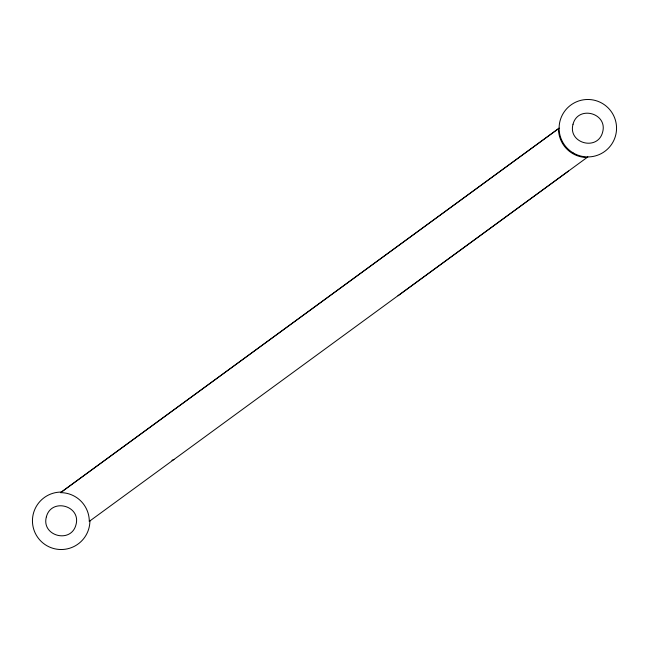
<?xml version="1.0" encoding="UTF-8"?>
<svg xmlns="http://www.w3.org/2000/svg" width="649" height="649" viewBox="0 0 649 649"><rect width="100%" height="100%" fill="white"/><g stroke="black" fill="none" stroke-linecap="round" stroke-linejoin="round"><path stroke-width="0.97" d="M568.5 171.052L398.007 295.782M60.568 492.648L559.097 128.202L60.568 492.648A28.726 28.726 0 0 1 89.294 521.374L587.824 156.928L587.215 157.504A28.726 28.726 0 0 1 558.489 128.778M89.294 521.374L89.903 520.798A28.726 28.726 0 0 1 61.176 549.525A28.726 28.726 0 0 1 32.45 520.798A28.726 28.726 0 0 1 61.176 492.072M171.92 460.336L173.924 459.516M46.379 516.831C41.033 535.993 71.025 544.024 75.974 524.765C81.32 505.603 51.328 497.564 46.379 516.831M573.026 124.235C567.68 143.397 597.672 151.436 602.621 132.169C607.967 113.007 577.975 104.976 573.026 124.235M573.465 153.083A28.726 28.726 0 0 0 616.55 128.202A28.726 28.726 0 0 0 573.465 103.329A28.726 28.726 0 0 0 573.465 153.083"/></g></svg>
